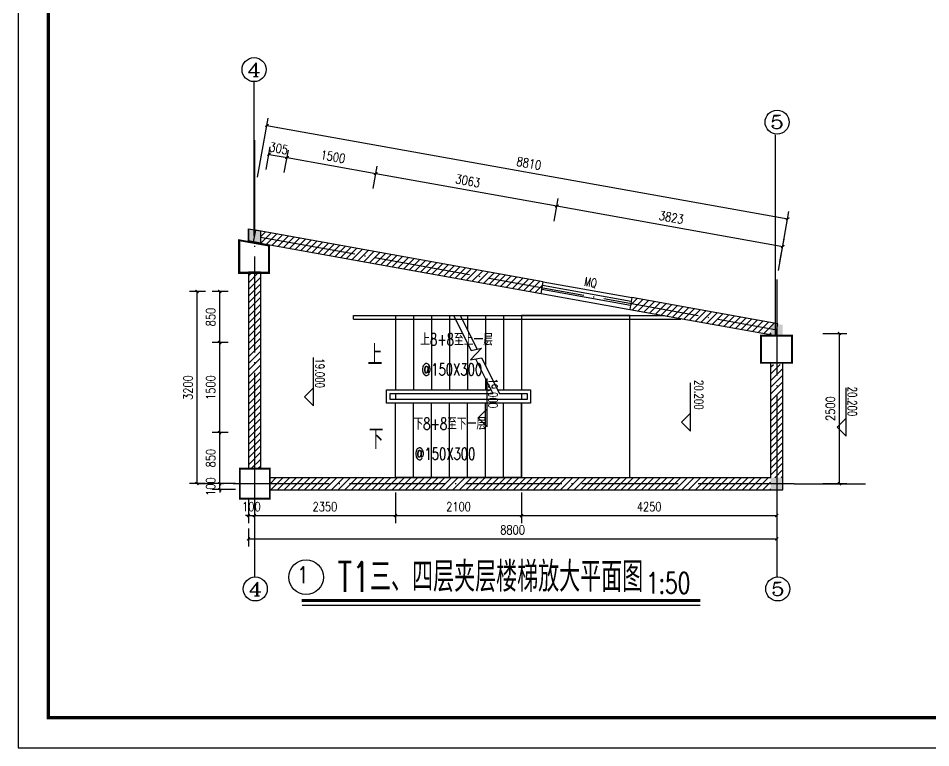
# Model space of a CAD drawing. Header units: millimetres. Extents: x 591771 to 1936534, y -622016 to 355666.
# Drawn here: x 593376 to 623767, y -36329 to -12032 of the extents above; entities that cross this region are included whole.
import ezdxf
from ezdxf.enums import TextEntityAlignment as Align

# ---------------------------------------------------------------- set-up
doc = ezdxf.new("R2010")
doc.units = ezdxf.units.MM
doc.header["$LTSCALE"] = 80
doc.linetypes.add('DOTE', pattern=[2.42, 2, -0.2, 0.02, -0.2])
for name, color, linetype in [('\\M+5BDA8-\\M+5B1EA\\M+5B8DF', 3, 'Continuous'), ('\\M+5BDA8-\\M+5B3DF\\M+5B4E7', 3, 'Continuous'), ('\\M+5BDA8-\\M+5B4B0', 4, 'Continuous'), ('\\M+5BDA8-\\M+5BCFD\\M+5CDB7', 3, 'Continuous'), ('\\M+5BDA8-\\M+5C2A5\\M+5CCDD', 2, 'Continuous'), ('\\M+5BDA8-\\M+5C3C5\\M+5B4B0\\M+5B1E0\\M+5BAC5', 7, 'Continuous'), ('\\M+5BDA8-\\M+5C7BD-\\M+5D7A9', 31, 'Continuous'), ('\\M+5BDA8-\\M+5D6E1', 17, 'DOTE'), ('\\M+5BDA8-\\M+5D6E1-\\M+5B1EA\\M+5D7A2', 3, 'Continuous'), ('\\M+5C1A2\\M+5C3E6\\M+5CFDF\\M+5CCF51', 7, 'Continuous'), ('\\M+5C1A2\\M+5C3E6\\M+5CFDF\\M+5CCF55', 140, 'Continuous'), ('\\M+5C1A2\\M+5C3E6\\M+5CFF4\\M+5CCF53', 252, 'Continuous'), ('\\M+5CDBC\\M+5BFF2', 252, 'Continuous'), ('AXIS', 3, 'Continuous'), ('AXIS_TEXT', 7, 'Continuous'), ('DIM_SYMB', 3, 'Continuous'), ('PUB_TAB', 7, 'Continuous'), ('PUB_TEXT', 7, 'Continuous'), ('WALL', 31, 'Continuous')]:
    doc.layers.add(name, color=color, linetype=linetype)
doc.styles.add('_HZTXT', font='txt.shx', dxfattribs={"width": 0.8, "bigfont": 'hztxt.shx'})
doc.styles.add('A-AXIS-LABEL', font='COMPLEX', dxfattribs={"bigfont": 'GBCBIG'})
doc.styles.add('A-STANDARD', font='SIMPLEX', dxfattribs={"bigfont": 'GBCBIG'})
doc.styles.add('A-WIN-LABEL', font='SIMPLEX', dxfattribs={"bigfont": 'GBCBIG'})
doc.styles.add('DIM_FONT', font='SIMPLEX.shx', dxfattribs={"width": 0.8})
doc.dimstyles.new('DIMN50', dxfattribs={"dimscale": 0.5, "dimtxt": 300, "dimasz": 100, "dimexe": 250, "dimexo": 300, "dimgap": 150, "dimtad": 1, "dimdec": 0, "dimzin": 0, "dimdsep": 46, "dimtxsty": 'DIM_FONT', "dimblk": 'ARCHTICK', "dimcen": 0.09, "dimclrt": 7, "dimazin": 2, "dimtfac": 1, "dimtdec": 0, "dimtix": 1, "dimtmove": 2, "dimatfit": 3, "dimldrblk": 'ARCHTICK', "dimfxl": 0, "dimtolj": 1, "dimtzin": 0, "dimarcsym": 0})

# ---------------------------------------------------------------- blocks, each defined once
blk = doc.blocks.new('\\M+5B6FE\\M+5CEAC\\M+5B4B0\\M+5BFE2$\\M+5CFB5\\M+5CDB3\\M+5CDBC\\M+5BFE2$00000001')
at = {"color": 0}
for points in [[(-0.5, 0.5), (-0.5, -0.5)], [(-0.5, 0.5), (0.5, 0.5)], [(0.5, -0.5), (0.5, 0.5)], [(0.5, 0.167), (-0.5, 0.167)], [(0.5, -0.167), (-0.5, -0.167)], [(-0.5, -0.5), (0.5, -0.5)]]:
    blk.add_lwpolyline(points, dxfattribs=at)
blk = doc.blocks.new('_ArchTick')
at = {"color": 0, "linetype": 'ByBlock', "const_width": 0.4}
blk.add_lwpolyline([(-0.5, -0.5), (0.5, 0.5)], dxfattribs=at)
blk = doc.blocks.new('*D915')
at = {"layer": '\\M+5BDA8-\\M+5B3DF\\M+5B4E7', "color": 0, "lineweight": -2, "transparency": 16777216}
for p, q in [((646022, -244587), (645755, -244587)), ((645880, -245437), (645880, -244587)), ((646022, -245437), (645755, -245437))]:
    blk.add_line(p, q, dxfattribs=at)
at = {"layer": 'Defpoints', "color": 0, "transparency": 16777216}
for p in [(645880, -244587), (646172, -244587), (646172, -245437)]:
    blk.add_point(p, dxfattribs=at)
at = {"layer": '\\M+5BDA8-\\M+5B3DF\\M+5B4E7', "color": 0, "lineweight": -2, "transparency": 16777216, "xscale": 50, "yscale": 50, "zscale": 50}
for p, rotation in [((645880, -244587), 90), ((645880, -245437), 270)]:
    blk.add_blockref('_ArchTick', p, dxfattribs=dict(at, rotation=rotation))
at = {"layer": '\\M+5BDA8-\\M+5B3DF\\M+5B4E7', "color": 7, "transparency": 16777216, "insert": (645730, -245012), "char_height": 150, "attachment_point": 5, "rotation": 90, "style": 'DIM_FONT'}
blk.add_mtext('\\A1;850', dxfattribs=at)
blk = doc.blocks.new('*D916')
at = {"layer": '\\M+5BDA8-\\M+5B3DF\\M+5B4E7', "color": 0, "lineweight": -2, "transparency": 16777216}
for p, q in [((646022, -243087), (645755, -243087)), ((645880, -244587), (645880, -243087)), ((646022, -244587), (645755, -244587))]:
    blk.add_line(p, q, dxfattribs=at)
at = {"layer": 'Defpoints', "color": 0, "transparency": 16777216}
for p in [(645880, -243087), (646172, -243087), (646172, -244587)]:
    blk.add_point(p, dxfattribs=at)
at = {"layer": '\\M+5BDA8-\\M+5B3DF\\M+5B4E7', "color": 0, "lineweight": -2, "transparency": 16777216, "xscale": 50, "yscale": 50, "zscale": 50}
for p, rotation in [((645880, -243087), 90), ((645880, -244587), 270)]:
    blk.add_blockref('_ArchTick', p, dxfattribs=dict(at, rotation=rotation))
at = {"layer": '\\M+5BDA8-\\M+5B3DF\\M+5B4E7', "color": 7, "transparency": 16777216, "insert": (645730, -243837), "char_height": 150, "attachment_point": 5, "rotation": 90, "style": 'DIM_FONT'}
blk.add_mtext('\\A1;1500', dxfattribs=at)
blk = doc.blocks.new('*D917')
at = {"layer": '\\M+5BDA8-\\M+5B3DF\\M+5B4E7', "color": 0, "lineweight": -2, "transparency": 16777216}
for p, q in [((646022, -242237), (645755, -242237)), ((645880, -243087), (645880, -242237)), ((646022, -243087), (645755, -243087))]:
    blk.add_line(p, q, dxfattribs=at)
at = {"layer": 'Defpoints', "color": 0, "transparency": 16777216}
for p in [(645880, -242237), (646172, -242237), (646172, -243087)]:
    blk.add_point(p, dxfattribs=at)
at = {"layer": '\\M+5BDA8-\\M+5B3DF\\M+5B4E7', "color": 0, "lineweight": -2, "transparency": 16777216, "xscale": 50, "yscale": 50, "zscale": 50}
for p, rotation in [((645880, -242237), 90), ((645880, -243087), 270)]:
    blk.add_blockref('_ArchTick', p, dxfattribs=dict(at, rotation=rotation))
at = {"layer": '\\M+5BDA8-\\M+5B3DF\\M+5B4E7', "color": 7, "transparency": 16777216, "insert": (645730, -242662), "char_height": 150, "attachment_point": 5, "rotation": 90, "style": 'DIM_FONT'}
blk.add_mtext('\\A1;850', dxfattribs=at)
blk = doc.blocks.new('*D918')
at = {"layer": '\\M+5BDA8-\\M+5B3DF\\M+5B4E7', "color": 0, "lineweight": -2, "transparency": 16777216}
for p, q in [((645645, -242237), (645377, -242237)), ((645502, -245437), (645502, -242237)), ((645645, -245437), (645377, -245437))]:
    blk.add_line(p, q, dxfattribs=at)
at = {"layer": 'Defpoints', "color": 0, "transparency": 16777216}
for p in [(645502, -242237), (645795, -242237), (645795, -245437)]:
    blk.add_point(p, dxfattribs=at)
at = {"layer": '\\M+5BDA8-\\M+5B3DF\\M+5B4E7', "color": 0, "lineweight": -2, "transparency": 16777216, "xscale": 50, "yscale": 50, "zscale": 50}
for p, rotation in [((645502, -242237), 90), ((645502, -245437), 270)]:
    blk.add_blockref('_ArchTick', p, dxfattribs=dict(at, rotation=rotation))
at = {"layer": '\\M+5BDA8-\\M+5B3DF\\M+5B4E7', "color": 7, "transparency": 16777216, "insert": (645352, -243837), "char_height": 150, "attachment_point": 5, "rotation": 90, "style": 'DIM_FONT'}
blk.add_mtext('\\A1;3200', dxfattribs=at)
blk = doc.blocks.new('*D919')
at = {"layer": '\\M+5BDA8-\\M+5B3DF\\M+5B4E7', "color": 0, "lineweight": -2, "transparency": 16777216}
for p, q in [((645880, -245437), (645880, -245387)), ((646143, -245437), (645755, -245437)), ((646143, -245537), (645755, -245537)), ((645880, -245537), (645880, -245437)), ((645880, -245537), (645880, -245587))]:
    blk.add_line(p, q, dxfattribs=at)
at = {"layer": 'Defpoints', "color": 0, "transparency": 16777216}
for p in [(645880, -245437), (646293, -245437), (646293, -245537)]:
    blk.add_point(p, dxfattribs=at)
at = {"layer": '\\M+5BDA8-\\M+5B3DF\\M+5B4E7', "color": 0, "lineweight": -2, "transparency": 16777216, "xscale": 50, "yscale": 50, "zscale": 50}
for p, rotation in [((645880, -245437), 270), ((645880, -245537), 90)]:
    blk.add_blockref('_ArchTick', p, dxfattribs=dict(at, rotation=rotation))
at = {"layer": '\\M+5BDA8-\\M+5B3DF\\M+5B4E7', "color": 7, "transparency": 16777216, "insert": (645730, -245487), "char_height": 150, "attachment_point": 5, "rotation": 90, "style": 'DIM_FONT'}
blk.add_mtext('\\A1;100', dxfattribs=at)
blk = doc.blocks.new('*D920')
at = {"layer": '\\M+5BDA8-\\M+5B3DF\\M+5B4E7', "color": 0, "lineweight": -2, "transparency": 16777216}
for p, q in [((646457, -245587), (646457, -246095)), ((648807, -245587), (648807, -246095)), ((646457, -245970), (648807, -245970))]:
    blk.add_line(p, q, dxfattribs=at)
at = {"layer": 'Defpoints', "color": 0, "transparency": 16777216}
for p in [(646457, -245437), (648807, -245437), (648807, -245970)]:
    blk.add_point(p, dxfattribs=at)
at = {"layer": '\\M+5BDA8-\\M+5B3DF\\M+5B4E7', "color": 0, "lineweight": -2, "transparency": 16777216, "xscale": 50, "yscale": 50, "zscale": 50, "rotation": 180}
blk.add_blockref('_ArchTick', (646457, -245970), dxfattribs=at)
at = {"layer": '\\M+5BDA8-\\M+5B3DF\\M+5B4E7', "color": 0, "lineweight": -2, "transparency": 16777216, "xscale": 50, "yscale": 50, "zscale": 50}
blk.add_blockref('_ArchTick', (648807, -245970), dxfattribs=at)
at = {"layer": '\\M+5BDA8-\\M+5B3DF\\M+5B4E7', "color": 7, "transparency": 16777216, "insert": (647632, -245820), "char_height": 150, "attachment_point": 5, "style": 'DIM_FONT'}
blk.add_mtext('\\A1;2350', dxfattribs=at)
blk = doc.blocks.new('*D921')
at = {"layer": '\\M+5BDA8-\\M+5B3DF\\M+5B4E7', "color": 0, "lineweight": -2, "transparency": 16777216}
for p, q in [((648807, -245587), (648807, -246095)), ((650907, -245587), (650907, -246095)), ((648807, -245970), (650907, -245970))]:
    blk.add_line(p, q, dxfattribs=at)
at = {"layer": 'Defpoints', "color": 0, "transparency": 16777216}
for p in [(648807, -245437), (650907, -245437), (650907, -245970)]:
    blk.add_point(p, dxfattribs=at)
at = {"layer": '\\M+5BDA8-\\M+5B3DF\\M+5B4E7', "color": 0, "lineweight": -2, "transparency": 16777216, "xscale": 50, "yscale": 50, "zscale": 50, "rotation": 180}
blk.add_blockref('_ArchTick', (648807, -245970), dxfattribs=at)
at = {"layer": '\\M+5BDA8-\\M+5B3DF\\M+5B4E7', "color": 0, "lineweight": -2, "transparency": 16777216, "xscale": 50, "yscale": 50, "zscale": 50}
blk.add_blockref('_ArchTick', (650907, -245970), dxfattribs=at)
at = {"layer": '\\M+5BDA8-\\M+5B3DF\\M+5B4E7', "color": 7, "transparency": 16777216, "insert": (649857, -245820), "char_height": 150, "attachment_point": 5, "style": 'DIM_FONT'}
blk.add_mtext('\\A1;2100', dxfattribs=at)
blk = doc.blocks.new('*D922')
at = {"layer": '\\M+5BDA8-\\M+5B3DF\\M+5B4E7', "color": 0, "lineweight": -2, "transparency": 16777216}
for p, q in [((650907, -245587), (650907, -246095)), ((655157, -245587), (655157, -246095)), ((650907, -245970), (655157, -245970))]:
    blk.add_line(p, q, dxfattribs=at)
at = {"layer": 'Defpoints', "color": 0, "transparency": 16777216}
for p in [(650907, -245437), (655157, -245437), (655157, -245970)]:
    blk.add_point(p, dxfattribs=at)
at = {"layer": '\\M+5BDA8-\\M+5B3DF\\M+5B4E7', "color": 0, "lineweight": -2, "transparency": 16777216, "xscale": 50, "yscale": 50, "zscale": 50, "rotation": 180}
blk.add_blockref('_ArchTick', (650907, -245970), dxfattribs=at)
at = {"layer": '\\M+5BDA8-\\M+5B3DF\\M+5B4E7', "color": 0, "lineweight": -2, "transparency": 16777216, "xscale": 50, "yscale": 50, "zscale": 50}
blk.add_blockref('_ArchTick', (655157, -245970), dxfattribs=at)
at = {"layer": '\\M+5BDA8-\\M+5B3DF\\M+5B4E7', "color": 7, "transparency": 16777216, "insert": (653032, -245820), "char_height": 150, "attachment_point": 5, "style": 'DIM_FONT'}
blk.add_mtext('\\A1;4250', dxfattribs=at)
blk = doc.blocks.new('*D923')
at = {"layer": '\\M+5BDA8-\\M+5B3DF\\M+5B4E7', "color": 0, "lineweight": -2, "transparency": 16777216}
for p, q in [((646357, -245672), (646357, -246095)), ((646457, -245672), (646457, -246095)), ((646357, -245970), (646307, -245970)), ((646357, -245970), (646457, -245970)), ((646457, -245970), (646507, -245970))]:
    blk.add_line(p, q, dxfattribs=at)
at = {"layer": 'Defpoints', "color": 0, "transparency": 16777216}
for p in [(646357, -245522), (646457, -245522), (646457, -245970)]:
    blk.add_point(p, dxfattribs=at)
at = {"layer": '\\M+5BDA8-\\M+5B3DF\\M+5B4E7', "color": 0, "lineweight": -2, "transparency": 16777216, "xscale": 50, "yscale": 50, "zscale": 50}
blk.add_blockref('_ArchTick', (646357, -245970), dxfattribs=at)
at = {"layer": '\\M+5BDA8-\\M+5B3DF\\M+5B4E7', "color": 0, "lineweight": -2, "transparency": 16777216, "xscale": 50, "yscale": 50, "zscale": 50, "rotation": 180}
blk.add_blockref('_ArchTick', (646457, -245970), dxfattribs=at)
at = {"layer": '\\M+5BDA8-\\M+5B3DF\\M+5B4E7', "color": 7, "transparency": 16777216, "insert": (646407, -245820), "char_height": 150, "attachment_point": 5, "style": 'DIM_FONT'}
blk.add_mtext('\\A1;100', dxfattribs=at)
blk = doc.blocks.new('*D924')
at = {"layer": '\\M+5BDA8-\\M+5B3DF\\M+5B4E7', "color": 0, "lineweight": -2, "transparency": 16777216}
for p, q in [((646357, -246183), (646357, -246482)), ((655157, -246183), (655157, -246482)), ((646357, -246357), (655157, -246357))]:
    blk.add_line(p, q, dxfattribs=at)
at = {"layer": 'Defpoints', "color": 0, "transparency": 16777216}
for p in [(646357, -246033), (655157, -246033), (655157, -246357)]:
    blk.add_point(p, dxfattribs=at)
at = {"layer": '\\M+5BDA8-\\M+5B3DF\\M+5B4E7', "color": 0, "lineweight": -2, "transparency": 16777216, "xscale": 50, "yscale": 50, "zscale": 50, "rotation": 180}
blk.add_blockref('_ArchTick', (646357, -246357), dxfattribs=at)
at = {"layer": '\\M+5BDA8-\\M+5B3DF\\M+5B4E7', "color": 0, "lineweight": -2, "transparency": 16777216, "xscale": 50, "yscale": 50, "zscale": 50}
blk.add_blockref('_ArchTick', (655157, -246357), dxfattribs=at)
at = {"layer": '\\M+5BDA8-\\M+5B3DF\\M+5B4E7', "color": 7, "transparency": 16777216, "insert": (650757, -246207), "char_height": 150, "attachment_point": 5, "style": 'DIM_FONT'}
blk.add_mtext('\\A1;8800', dxfattribs=at)
blk = doc.blocks.new('*D925')
at = {"layer": '\\M+5BDA8-\\M+5B3DF\\M+5B4E7', "color": 0, "lineweight": -2, "transparency": 16777216}
for p, q in [((646656, -240204), (646723, -239830)), ((646956, -240258), (647023, -239884)), ((646701, -239953), (647001, -240007))]:
    blk.add_line(p, q, dxfattribs=at)
at = {"layer": 'Defpoints', "color": 0, "transparency": 16777216}
for p in [(647001, -240007), (646630, -240352), (646930, -240406)]:
    blk.add_point(p, dxfattribs=at)
at = {"layer": '\\M+5BDA8-\\M+5B3DF\\M+5B4E7', "color": 0, "lineweight": -2, "transparency": 16777216, "xscale": 50, "yscale": 50, "zscale": 50}
for p, rotation in [((646701, -239953), 169.8236399644768), ((647001, -240007), 349.8236399644767)]:
    blk.add_blockref('_ArchTick', p, dxfattribs=dict(at, rotation=rotation))
at = {"layer": '\\M+5BDA8-\\M+5B3DF\\M+5B4E7', "color": 7, "transparency": 16777216, "insert": (646864, -239855), "char_height": 150, "attachment_point": 5, "rotation": 349.8236, "style": 'DIM_FONT'}
blk.add_mtext('\\A1;305', dxfattribs=at)
blk = doc.blocks.new('*D926')
at = {"layer": '\\M+5BDA8-\\M+5B3DF\\M+5B4E7', "color": 0, "lineweight": -2, "transparency": 16777216}
for p, q in [((646956, -240258), (647023, -239884)), ((647001, -240007), (648478, -240272)), ((648433, -240523), (648500, -240149))]:
    blk.add_line(p, q, dxfattribs=at)
at = {"layer": 'Defpoints', "color": 0, "transparency": 16777216}
for p in [(648478, -240272), (646930, -240406), (648406, -240671)]:
    blk.add_point(p, dxfattribs=at)
at = {"layer": '\\M+5BDA8-\\M+5B3DF\\M+5B4E7', "color": 0, "lineweight": -2, "transparency": 16777216, "xscale": 50, "yscale": 50, "zscale": 50}
for p, rotation in [((647001, -240007), 169.8236399644771), ((648478, -240272), 349.8236399644771)]:
    blk.add_blockref('_ArchTick', p, dxfattribs=dict(at, rotation=rotation))
at = {"layer": '\\M+5BDA8-\\M+5B3DF\\M+5B4E7', "color": 7, "transparency": 16777216, "insert": (647766, -239992), "char_height": 150, "attachment_point": 5, "rotation": 349.8236, "style": 'DIM_FONT'}
blk.add_mtext('\\A1;1500', dxfattribs=at)
blk = doc.blocks.new('*D927')
at = {"layer": '\\M+5BDA8-\\M+5B3DF\\M+5B4E7', "color": 0, "lineweight": -2, "transparency": 16777216}
for p, q in [((648433, -240523), (648500, -240149)), ((648478, -240272), (651493, -240813)), ((651447, -241064), (651515, -240690))]:
    blk.add_line(p, q, dxfattribs=at)
at = {"layer": 'Defpoints', "color": 0, "transparency": 16777216}
for p in [(648406, -240671), (651493, -240813), (651421, -241212)]:
    blk.add_point(p, dxfattribs=at)
at = {"layer": '\\M+5BDA8-\\M+5B3DF\\M+5B4E7', "color": 0, "lineweight": -2, "transparency": 16777216, "xscale": 50, "yscale": 50, "zscale": 50}
for p, rotation in [((648478, -240272), 169.8236399644766), ((651493, -240813), 349.8236399644766)]:
    blk.add_blockref('_ArchTick', p, dxfattribs=dict(at, rotation=rotation))
at = {"layer": '\\M+5BDA8-\\M+5B3DF\\M+5B4E7', "color": 7, "transparency": 16777216, "insert": (650012, -240395), "char_height": 150, "attachment_point": 5, "rotation": 349.8236, "style": 'DIM_FONT'}
blk.add_mtext('\\A1;3063', dxfattribs=at)
blk = doc.blocks.new('*D928')
at = {"layer": '\\M+5BDA8-\\M+5B3DF\\M+5B4E7', "color": 0, "lineweight": -2, "transparency": 16777216}
for p, q in [((651447, -241064), (651515, -240690)), ((651493, -240813), (655256, -241489)), ((655210, -241740), (655278, -241366))]:
    blk.add_line(p, q, dxfattribs=at)
at = {"layer": 'Defpoints', "color": 0, "transparency": 16777216}
for p in [(651421, -241212), (655256, -241489), (655184, -241888)]:
    blk.add_point(p, dxfattribs=at)
at = {"layer": '\\M+5BDA8-\\M+5B3DF\\M+5B4E7', "color": 0, "lineweight": -2, "transparency": 16777216, "xscale": 50, "yscale": 50, "zscale": 50}
for p, rotation in [((651493, -240813), 169.8236399644766), ((655256, -241489), 349.8236399644766)]:
    blk.add_blockref('_ArchTick', p, dxfattribs=dict(at, rotation=rotation))
at = {"layer": '\\M+5BDA8-\\M+5B3DF\\M+5B4E7', "color": 7, "transparency": 16777216, "insert": (653401, -241003), "char_height": 150, "attachment_point": 5, "rotation": 349.8236, "style": 'DIM_FONT'}
blk.add_mtext('\\A1;3823', dxfattribs=at)
blk = doc.blocks.new('*D929')
at = {"layer": '\\M+5BDA8-\\M+5B3DF\\M+5B4E7', "color": 0, "lineweight": -2, "transparency": 16777216}
for p, q in [((646512, -240331), (646688, -239349)), ((646666, -239472), (655338, -241028)), ((655184, -241888), (655360, -240905))]:
    blk.add_line(p, q, dxfattribs=at)
at = {"layer": 'Defpoints', "color": 0, "transparency": 16777216}
for p in [(646486, -240479), (655338, -241028), (655157, -242035)]:
    blk.add_point(p, dxfattribs=at)
at = {"layer": '\\M+5BDA8-\\M+5B3DF\\M+5B4E7', "color": 0, "lineweight": -2, "transparency": 16777216, "xscale": 50, "yscale": 50, "zscale": 50}
for p, rotation in [((646666, -239472), 169.8236971619176), ((655338, -241028), 349.8236971619177)]:
    blk.add_blockref('_ArchTick', p, dxfattribs=dict(at, rotation=rotation))
at = {"layer": '\\M+5BDA8-\\M+5B3DF\\M+5B4E7', "color": 7, "transparency": 16777216, "insert": (651029, -240103), "char_height": 150, "attachment_point": 5, "rotation": 349.8237, "style": 'DIM_FONT'}
blk.add_mtext('\\A1;8810', dxfattribs=at)
blk = doc.blocks.new('*D930')
at = {"layer": '\\M+5BDA8-\\M+5B3DF\\M+5B4E7', "color": 0, "lineweight": -2, "transparency": 16777216}
for p, q in [((655924, -242937), (656325, -242937)), ((656200, -245437), (656200, -242937)), ((655924, -245437), (656325, -245437))]:
    blk.add_line(p, q, dxfattribs=at)
at = {"layer": 'Defpoints', "color": 0, "transparency": 16777216}
for p in [(655774, -242937), (656200, -242937), (655774, -245437)]:
    blk.add_point(p, dxfattribs=at)
at = {"layer": '\\M+5BDA8-\\M+5B3DF\\M+5B4E7', "color": 0, "lineweight": -2, "transparency": 16777216, "xscale": 50, "yscale": 50, "zscale": 50}
for p, rotation in [((656200, -242937), 90), ((656200, -245437), 270)]:
    blk.add_blockref('_ArchTick', p, dxfattribs=dict(at, rotation=rotation))
at = {"layer": '\\M+5BDA8-\\M+5B3DF\\M+5B4E7', "color": 7, "transparency": 16777216, "insert": (656050, -244187), "char_height": 150, "attachment_point": 5, "rotation": 90, "style": 'DIM_FONT'}
blk.add_mtext('\\A1;2500', dxfattribs=at)
blk = doc.blocks.new('y1')
at = {"layer": '\\M+5C1A2\\M+5C3E6\\M+5CFF4\\M+5CCF53'}
for points in [[(646357.4, -241192.2), (646357.4, -241395.4), (646557.4, -241431.3), (646557.4, -241228.2)], [(655054.4, -242986.9), (655254.4, -242986.9), (655254.4, -242786.9), (655054.4, -242786.9)], [(655055.8, -245536), (655255.8, -245536), (655255.8, -245336), (655055.8, -245336)]]:
    blk.add_hatch(color=256, dxfattribs=at).paths.add_polyline_path(points)
h = blk.add_hatch(dxfattribs=at)
h.set_pattern_fill('ANSI31', color=256, scale=50, style=0)
h.set_pattern_definition([(45, (41065.464, 57119.38), (-56.126601, 56.126601), [])])
h.paths.add_polyline_path([(646557.4, -241228.2), (646557.4, -241431.3), (651230.9, -242270.2), (651266.2, -242073.4)])
h = blk.add_hatch(dxfattribs=at)
h.set_pattern_fill('ANSI31', color=256, scale=50, style=0)
h.set_pattern_definition([(45, (41065.464, 57119.38), (-56.126601, 56.126601), [])])
h.paths.add_polyline_path([(646357.4, -245187.2), (646557.4, -245187.2), (646557.4, -241928), (646357.4, -241928)])
h = blk.add_hatch(dxfattribs=at)
h.set_pattern_fill('ANSI31', color=256, scale=50, style=0)
h.set_pattern_definition([(45, (41068.1, 57118.115), (-56.126601, 56.126601), [])])
h.paths.add_polyline_path([(646717.6, -245338.5), (646717.6, -245538.5), (655051.6, -245538.5), (655051.6, -245338.5)])
h.paths.add_polyline_path([(655260, -243454.2), (655060, -243454.2), (655060, -245338.5), (655260, -245338.5)])
h.paths.add_polyline_path([(655177.7, -242776.3), (652745.2, -242339.7), (652722.1, -242538.7), (655044.5, -242955.6)])
at = {"layer": '\\M+5BDA8-\\M+5BCFD\\M+5CDB7'}
for points in [[(648657.4, -243287.2, 0, 0, 0), (649707.4, -243287.2, 80, 0, 0), (650007.4, -243287.2, 0, 0, 0)], [(648657.4, -244687.2, 0, 0, 0), (651807.4, -244687.2, 0, 0, 0), (651807.4, -243287.2, 0, 0, 0), (650607.4, -243287.2, 80, 0, 0), (650307.4, -243287.2, 0, 0, 0)]]:
    blk.add_lwpolyline(points, format="xyseb", dxfattribs=at)
at = {"layer": '\\M+5BDA8-\\M+5C2A5\\M+5CCDD'}
for p, q in [((648807.4, -242637.2), (649724.4, -242637.2)), ((648807.4, -242637.2), (649773, -242637.2)), ((648807.4, -242637.2), (648807.4, -243877.2)), ((649107.4, -242637.2), (649107.4, -243877.2)), ((649407.4, -242637.2), (649407.4, -243877.2)), ((649707.4, -242637.2), (649707.4, -243877.2)), ((649773, -242637.2), (650066.2, -243217.6)), ((649839.9, -242637.2), (650907.4, -242637.2)), ((649885, -242637.2), (650907.4, -242637.2)), ((649885, -242637.2), (650167.6, -243196.4)), ((650007.4, -242637.2), (650007.4, -242879.4)), ((650307.4, -242637.2), (650307.4, -243473.2)), ((650607.4, -242637.2), (650607.4, -243877.2)), ((652707.4, -242637.2), (650907.4, -242637.2)), ((650907.4, -242637.2), (650907.4, -243877.2)), ((652707.4, -242637.2), (650907.4, -242637.2)), ((650907.4, -242637.2), (650907.4, -243877.2)), ((652707.4, -245337.2), (652707.4, -242637.2)), ((652707.4, -245337.2), (652707.4, -242637.2)), ((650007.4, -243101.2), (650007.4, -243877.2)), ((650240.9, -243181.1), (650056.8, -243377.2)), ((650066.2, -243217.6), (650240.9, -243181.1)), ((650056.8, -243377.2), (650239.6, -243339)), ((650138.2, -243360.2), (650429.7, -243937.2)), ((650239.6, -243339), (650541.8, -243937.2)), ((650307.4, -243695), (650307.4, -243877.2)), ((648657.4, -244097.2), (648657.4, -243877.2)), ((648657.4, -243877.2), (650399.4, -243877.2)), ((650511.5, -243877.2), (651057.4, -243877.2)), ((651057.4, -243877.2), (651057.4, -244097.2)), ((648717.4, -244037.2), (648717.4, -243937.2)), ((648717.4, -243937.2), (650429.7, -243937.2)), ((648807.4, -243937.2), (650429.7, -243937.2)), ((648807.4, -243937.2), (648807.4, -244037.2)), ((650541.8, -243937.2), (650907.4, -243937.2)), ((650541.8, -243937.2), (650997.4, -243937.2)), ((650907.4, -243937.2), (650907.4, -244037.2)), ((650997.4, -243937.2), (650997.4, -244037.2)), ((651057.4, -244097.2), (648657.4, -244097.2)), ((650997.4, -244037.2), (648717.4, -244037.2)), ((650907.4, -244037.2), (648807.4, -244037.2)), ((648807.4, -245337.2), (648807.4, -244097.2)), ((649107.4, -245337.2), (649107.4, -244097.2)), ((649407.4, -245337.2), (649407.4, -244097.2)), ((649707.4, -245337.2), (649707.4, -244097.2)), ((650007.4, -245337.2), (650007.4, -244097.2)), ((650307.4, -245337.2), (650307.4, -244097.2)), ((650607.4, -245337.2), (650607.4, -244097.2)), ((650907.4, -245337.2), (650907.4, -244097.2)), ((650907.4, -244097.2), (650907.4, -245337.2)), ((650907.4, -245337.2), (648807.4, -245337.2)), ((650907.4, -245337.2), (648807.4, -245337.2)), ((650907.4, -245337.2), (652707.4, -245337.2)), ((650907.4, -245337.2), (652707.4, -245337.2))]:
    blk.add_line(p, q, dxfattribs=at)
at = {"layer": '\\M+5BDA8-\\M+5C7BD-\\M+5D7A9'}
for p, q in [((646475.1, -241213.4), (646439.7, -241410.2)), ((651266.2, -242073.4), (646475.1, -241213.4)), ((646439.7, -241410.2), (651230.9, -242270.2)), ((646357.4, -241913.4), (646357.4, -245187.2)), ((646557.4, -241913.4), (646357.4, -241913.4)), ((646557.4, -241913.4), (646557.4, -245187.2)), ((651230.9, -242270.2), (651266.2, -242073.4)), ((652742.6, -242338.4), (652707.3, -242535.2)), ((655175.1, -242775), (652742.6, -242338.4)), ((652707.3, -242535.2), (655139.7, -242971.9)), ((655139.7, -242971.9), (655175.1, -242775)), ((655057.4, -245337.2), (655057.4, -243425.4)), ((655057.4, -243425.4), (655257.4, -243425.4)), ((655257.4, -245537.2), (655257.4, -243425.4)), ((646557.4, -245187.2), (646357.4, -245187.2)), ((646714.9, -245337.2), (655057.4, -245337.2)), ((646714.9, -245337.2), (646714.9, -245537.2)), ((646714.9, -245537.2), (655257.4, -245537.2))]:
    blk.add_line(p, q, dxfattribs=at)
at = {"layer": '\\M+5BDA8-\\M+5D6E1', "ltscale": 10}
for p, q in [((646457.4, -239717.1), (646457.4, -246082.5)), ((646557.4, -241329.7), (655157.4, -242873.5)), ((655157.4, -242035.2), (655157.4, -246033.8)), ((655448.8, -245437.2), (645507.5, -245437.2))]:
    blk.add_line(p, q, dxfattribs=at)
at = {"layer": '\\M+5BDA8-\\M+5D6E1-\\M+5B1EA\\M+5D7A2'}
for p, q in [((646451.7, -241310.7), (646451.7, -238744.1)), ((655134, -242970.8), (655134, -239629.3)), ((646457.4, -245187.2), (646457.4, -246996.9)), ((655157.4, -245187.2), (655157.4, -246996.9)), ((655448.8, -245437.2), (656634.8, -245437.2))]:
    blk.add_line(p, q, dxfattribs=at)
for centre in [(646452.1, -238542.4), (655161.7, -239416.2), (646472.9, -247190.8), (655172.9, -247190.8)]:
    blk.add_circle(centre, 200, dxfattribs=at)
at = {"layer": '\\M+5C1A2\\M+5C3E6\\M+5CFDF\\M+5CCF55'}
for p, q in [((646357.4, -241192.2), (646357.4, -241413.4)), ((646357.4, -241192.2), (646557.4, -241228.2)), ((646557.4, -241228.2), (646557.4, -241431.3)), ((648107.4, -242697.2), (648107.4, -242637.2)), ((648107.4, -242637.2), (653287, -242637.2)), ((648107.4, -242697.2), (653559, -242697.2))]:
    blk.add_line(p, q, dxfattribs=at)
blk.add_lwpolyline([(646357.4, -241192.2), (646557.4, -241228.2), (646557.4, -241431.3), (646357.4, -241395.4), (646357.4, -241192.2)], dxfattribs=at)
at = {"layer": '\\M+5C1A2\\M+5C3E6\\M+5CFF4\\M+5CCF53'}
for p, q in [((646207.4, -241368.5), (646207.4, -241913.4)), ((646207.4, -241913.4), (646707.4, -241913.4))]:
    blk.add_line(p, q, dxfattribs=at)
at = {"layer": '\\M+5C1A2\\M+5C3E6\\M+5CFF4\\M+5CCF53', "const_width": 30}
for points in [[(646701.7, -241472.8), (646701.7, -241928), (646201.7, -241928), (646201.7, -241383.1), (646701.7, -241472.8)], [(655409.2, -243425.4), (655409.2, -242971.9), (654894.1, -242971.9), (654894.1, -243425.4), (655409.2, -243425.4)], [(646214.9, -245187.2), (646714.9, -245187.2), (646714.9, -245687.2), (646214.9, -245687.2), (646214.9, -245187.2)]]:
    blk.add_lwpolyline(points, dxfattribs=at)
at = {"layer": 'WALL'}
blk.add_line((646722.6, -241492.4), (646722.7, -241492.4), dxfattribs=at)
at = {"layer": '\\M+5BDA8-\\M+5B4B0'}
ref = blk.add_blockref('\\M+5B6FE\\M+5CEAC\\M+5B4B0\\M+5BFE2$\\M+5CFB5\\M+5CDB3\\M+5CDBC\\M+5BFE2$00000001', (651986.7, -242304.3), dxfattribs=dict(at, xscale=1500, yscale=-199.9999999999999, zscale=199.9999999999999, rotation=349.8236399644504))
ref.add_attrib('A', 'MQ', (651941.4, -242139.8), dxfattribs={"layer": '\\M+5BDA8-\\M+5C3C5\\M+5B4B0\\M+5B1E0\\M+5BAC5', "height": 148.75, "rotation": 349.82364, "style": 'A-WIN-LABEL', "width": 0.705882})
at = {"layer": 'PUB_TAB', "style": '_HZTXT', "width": 0.705882}
for s, p in [('上8+8至上一层', (649219.8, -243135.7)), ('@150X300', (649240, -243636.7)), ('下8+8至下一层', (649106.3, -244538.6)), ('@150X300', (649126.5, -245039.5))]:
    blk.add_text(s, height=200, dxfattribs=at).set_placement(p)
at = {"layer": 'PUB_TEXT', "style": 'A-AXIS-LABEL'}
for s, width, p, p2 in [('4', 1.3125, (646339, -238655.5), (646565.3, -238655.5)), ('5', 1.5, (655048.5, -239529.4), (655274.8, -239529.4)), ('4', 1.3125, (646359.8, -247304), (646586, -247304)), ('5', 1.5, (655059.8, -247304), (655286, -247304))]:
    blk.add_text(s, height=226.3, dxfattribs=dict(at, width=width)).set_placement(p, p2, align=Align.FIT)
at = {"layer": 'PUB_TEXT', "style": 'A-STANDARD'}
for s, p in [('上', (648343.9, -243462.2)), ('下', (648362.5, -244862.2))]:
    blk.add_text(s, height=337.6, dxfattribs=at).set_placement(p)
at = {"layer": '\\M+5BDA8-\\M+5B3DF\\M+5B4E7'}
for p1, p2, distance, picture, middle in [((646485.5, -240478.6), (655157.4, -242035.2), 1022.8, '*D929', (651028.7, -240102.5)), ((646929.6, -240405.9), (648406.1, -240670.9), 405.3, '*D926', (647766, -239991.8)), ((648406.1, -240670.9), (651420.9, -241212.1), 405.3, '*D927', (650011.6, -240394.9)), ((651420.9, -241212.1), (655183.9, -241887.5), 405.3, '*D928', (653400.5, -241003.2)), ((645795.1, -245437.2), (645795.1, -242237.2), 293.5, '*D918', (645351.5, -243837.2)), ((646172.3, -243087.2), (646172.3, -242237.2), 292.5, '*D917', (645729.8, -242662.2)), ((655773.8, -245437.2), (655773.8, -242937.2), -426.1, '*D930', (656049.9, -244187.2)), ((646172.3, -244587.2), (646172.3, -243087.2), 292.5, '*D916', (645729.8, -243837.2)), ((646172.3, -245437.2), (646172.3, -244587.2), 292.5, '*D915', (645729.8, -245012.2)), ((646293, -245537.2), (646293, -245437.2), 413.2, '*D919', (645729.8, -245487.2)), ((646357.4, -245522.4), (646457.4, -245522.4), -447.7, '*D923', (646407.4, -245820.1)), ((646457.4, -245437.2), (648807.4, -245437.2), -532.9, '*D920', (647632.4, -245820.1)), ((648807.4, -245437.2), (650907.4, -245437.2), -532.9, '*D921', (649857.4, -245820.1)), ((650907.4, -245437.2), (655157.4, -245437.2), -532.9, '*D922', (653032.4, -245820.1)), ((646357.4, -246033.2), (655157.4, -246033.2), -323.9, '*D924', (650757.4, -246207.1))]:
    dim = blk.add_aligned_dim(p1=p1, p2=p2, distance=distance, dimstyle='DIMN50', dxfattribs=at)
    dim.commit()
    dim.dimension.update_dxf_attribs({"geometry": picture, "text_midpoint": middle})
dim = blk.add_linear_dim(base=(647001.3, -240006.9), p1=(646629.7, -240352), p2=(646929.6, -240405.9), angle=349.82364, dimstyle='DIMN50', dxfattribs=at)
dim.commit()
dim.dimension.update_dxf_attribs({"geometry": '*D925', "text_midpoint": (646864.2, -239854.7), "dimtype": 161})

msp = doc.modelspace()

# ---------------------------------------------------------------- linework, layer by layer
at = {"layer": '\\M+5BDA8-\\M+5B1EA\\M+5B8DF'}
for p, q in [((603204.8, -24945.8), (603204.8, -23335.8)), ((608990.9, -25637.7), (608990.9, -24027.7)), ((615762.7, -25784.8), (615762.7, -24174.8)), ((602904.8, -24645.8), (603204.8, -24345.8)), ((620953.4, -25950.5), (620953.4, -24340.5)), ((602904.8, -24645.8), (603204.8, -24945.8)), ((608690.9, -25337.7), (608990.9, -25037.7)), ((615462.7, -25484.8), (615762.7, -25184.8)), ((608690.9, -25337.7), (608990.9, -25637.7)), ((615462.7, -25484.8), (615762.7, -25784.8)), ((620653.4, -25650.5), (620953.4, -25350.5)), ((620653.4, -25650.5), (620953.4, -25950.5))]:
    msp.add_line(p, q, dxfattribs=at)
at = {"layer": '\\M+5CDBC\\M+5BFF2', "color": 2}
msp.add_lwpolyline([(593376.3, -36328.9), (677476.3, -36328.9), (677476.3, 23071.1), (593376.3, 23071.1)], close=True, dxfattribs=at)
at = {"layer": '\\M+5CDBC\\M+5BFF2', "color": 2, "const_width": 112.5}
msp.add_lwpolyline([(594376.4, -35328.9), (676476.3, -35328.9), (676476.3, 22071.1), (594376.4, 22071.1)], close=True, dxfattribs=at)
at = {"layer": 'AXIS'}
msp.add_line((602837.6, -31578.9), (616082.4, -31578.9), dxfattribs=at)
at = {"layer": 'AXIS', "const_width": 100}
msp.add_lwpolyline([(602814.9, -31428.9), (616095.2, -31428.9)], dxfattribs=at)
at = {"layer": 'DIM_SYMB'}
msp.add_circle((602962.7, -30648.4), 576, dxfattribs=at)

# ---------------------------------------------------------------- block references
at = {"layer": '\\M+5C1A2\\M+5C3E6\\M+5CFDF\\M+5CCF51', "xscale": 2, "yscale": 2, "zscale": 2}
msp.add_blockref('y1', (-691674.4, 463341), dxfattribs=at)

# ---------------------------------------------------------------- texts
at = {"layer": '\\M+5BDA8-\\M+5B1EA\\M+5B8DF', "color": 7, "style": 'A-STANDARD', "width": 0.705882}
for s, p in [('19.000', (603273.6, -23358.4)), ('19.000', (609039.9, -24029.3)), ('20.200', (615894.7, -24079.9)), ('20.200', (621002.5, -24302.1))]:
    msp.add_text(s, height=297.5, rotation=270, dxfattribs=at).set_placement(p)
at = {"layer": 'AXIS_TEXT', "style": '_HZTXT', "width": 3.072}
msp.add_text('1', height=557.9, dxfattribs=at).set_placement((602653.4, -30850.6), (603061.5, -30850.6), align=Align.FIT)
at = {"layer": 'PUB_TEXT', "lineweight": 25, "style": '_HZTXT', "width": 0.7}
for s, height, p in [('T1三、四层夹层楼梯放大平面图', 1000, (604011.3, -31136)), ('1:50', 700, (614287.4, -31196.6))]:
    msp.add_text(s, height=height, dxfattribs=at).set_placement(p)

doc.saveas('drawing.dxf')
